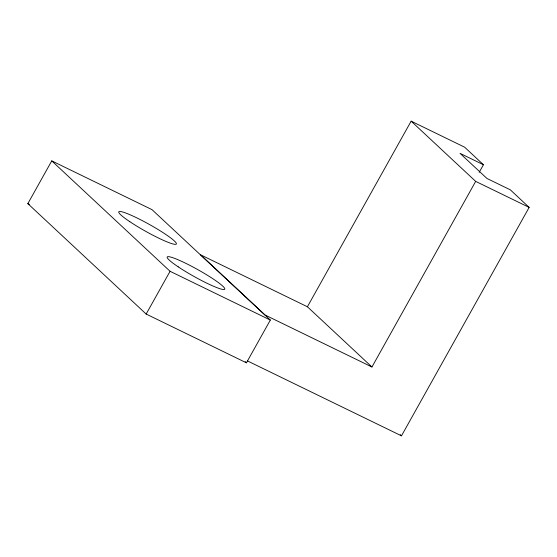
<?xml version="1.0" encoding="UTF-8"?>
<svg xmlns="http://www.w3.org/2000/svg" width="557" height="557" viewBox="0 0 557 557"><rect width="100%" height="100%" fill="white"/><g stroke="black" fill="none" stroke-linecap="round" stroke-linejoin="round"><path stroke-width="0.84" d="M27.85 203.639L51.752 160.876L152.012 209.648L270.333 320.059L246.431 362.823L146.164 314.057L27.85 203.639L29.403 204.398M146.164 314.057L170.066 271.294L51.752 160.876M411.136 121.161L475.678 181.387L371.944 366.993L307.408 306.768L411.136 121.161L464.615 147.173L483.434 164.74L479.194 172.329M247.315 360.852L401.479 435.839L529.15 207.399L510.33 189.833L486.929 178.456L460.04 153.356L483.434 164.74M475.678 181.387L529.15 207.399M307.408 306.768L200.457 254.744L264.993 314.977L371.944 366.993M170.066 271.294L270.333 320.059M400.225 434.669L401.479 435.839M245.164 361.639L246.431 362.823M178.219 266.852A32.947 3.899 29.2 0 0 224.534 289.375A32.947 3.899 29.2 0 0 185.244 263.057A32.947 3.899 29.2 0 0 178.219 266.852M129.816 221.679A32.947 3.899 29.2 0 0 176.13 244.203A32.947 3.899 29.2 0 0 136.841 217.884A32.947 3.899 29.2 0 0 129.816 221.679"/></g></svg>
